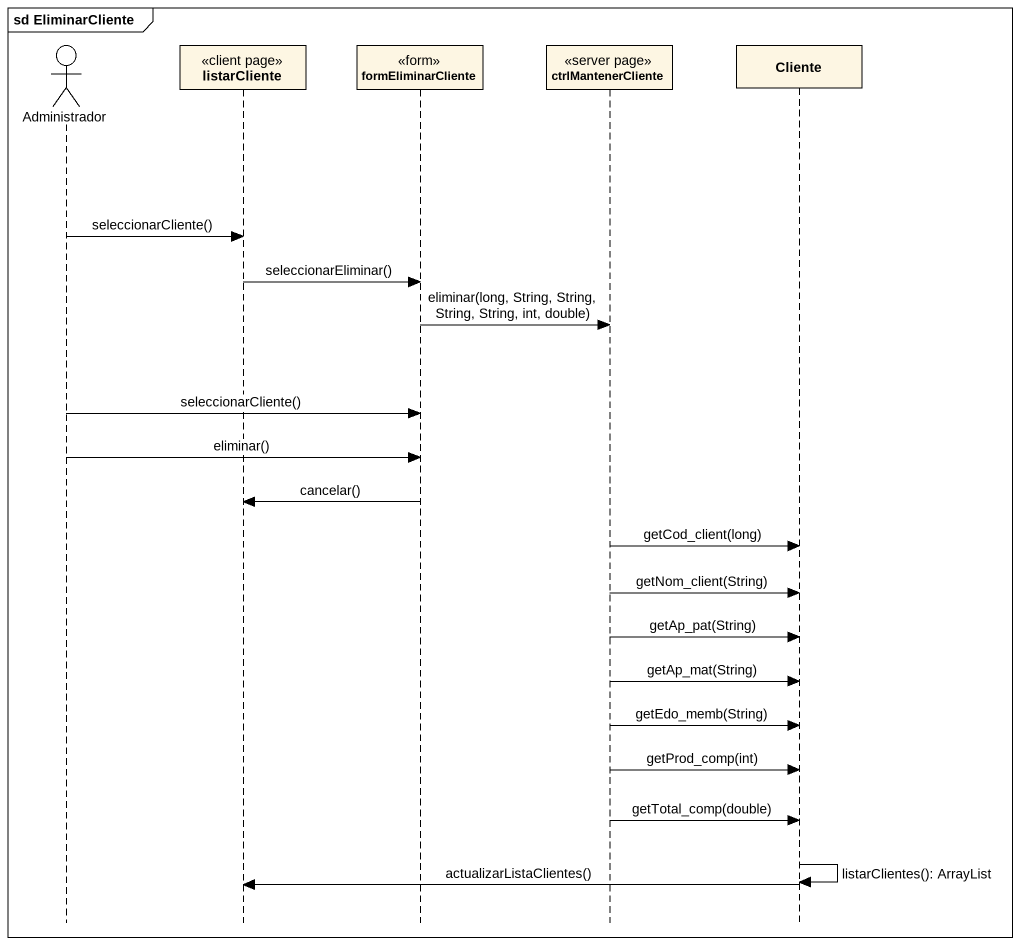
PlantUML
@startuml
mainframe sd EliminarCliente
hide footbox
actor Administrador
participant listarCliente <<client page>>
participant formEliminarCliente <<form>>
participant ctrlMantenerCliente <<server page>>
participant Cliente

Administrador -> listarCliente : seleccionarCliente()
listarCliente -> formEliminarCliente : seleccionarEliminar()
formEliminarCliente -> ctrlMantenerCliente : eliminar(long, String, String, String, String, int, double)
Administrador -> formEliminarCliente : seleccionarCliente()
Administrador -> formEliminarCliente : eliminar()
formEliminarCliente -> listarCliente : cancelar()
ctrlMantenerCliente -> Cliente : getCod_client(long)
ctrlMantenerCliente -> Cliente : getNom_client(String)
ctrlMantenerCliente -> Cliente : getAp_pat(String)
ctrlMantenerCliente -> Cliente : getAp_mat(String)
ctrlMantenerCliente -> Cliente : getEdo_memb(String)
ctrlMantenerCliente -> Cliente : getProd_comp(int)
ctrlMantenerCliente -> Cliente : getTotal_comp(double)
Cliente -> Cliente : listarClientes(): ArrayList
Cliente -> listarCliente : actualizarListaClientes()
@enduml
